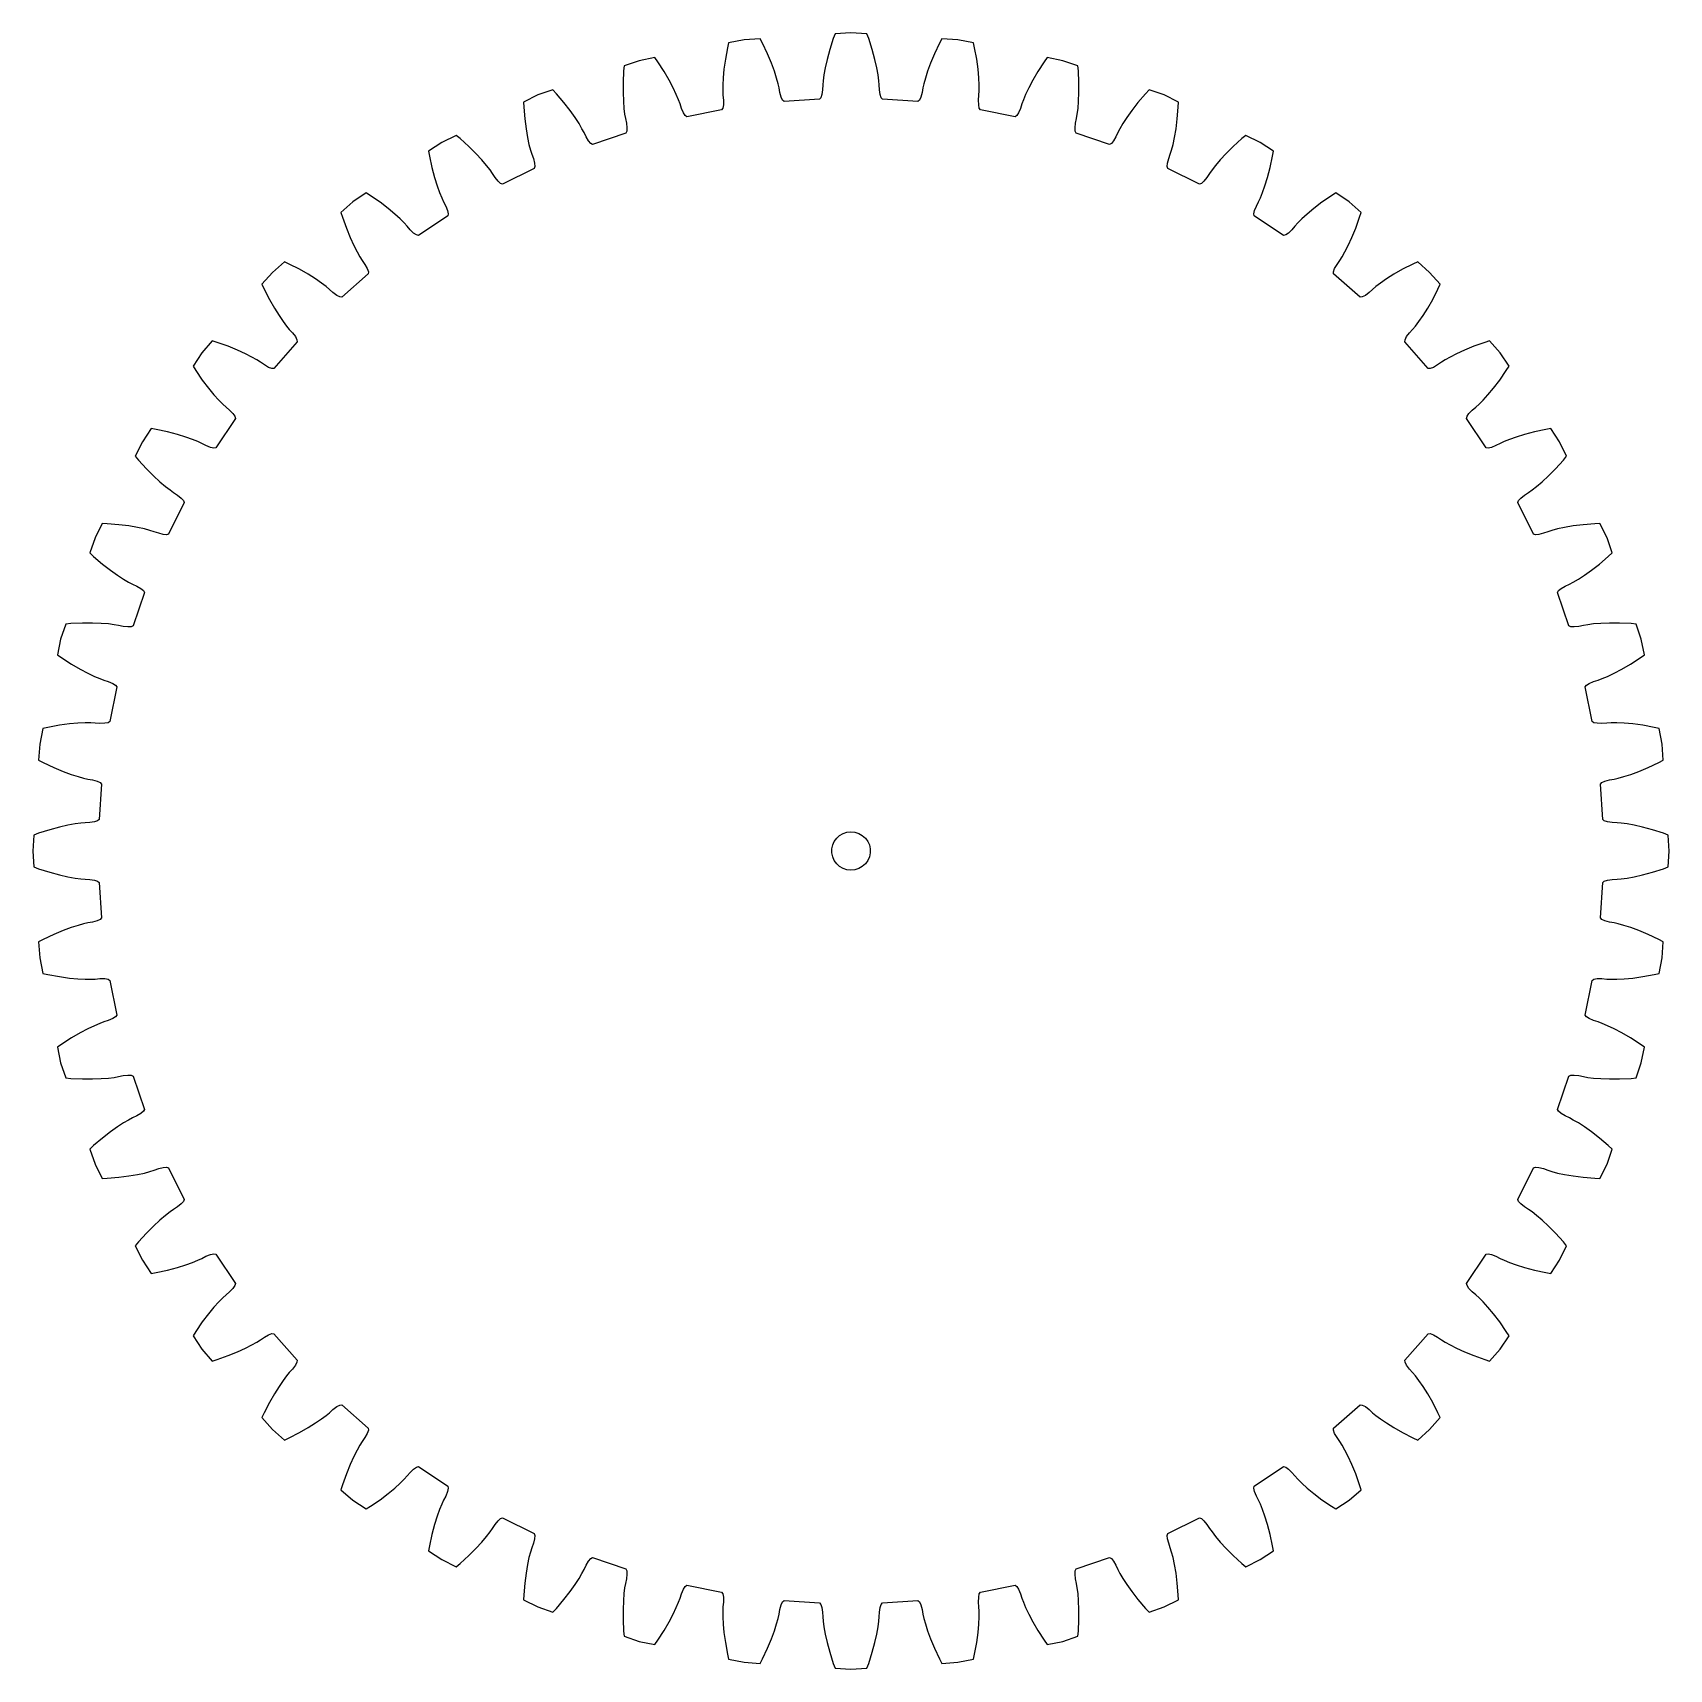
# Model space of a CAD drawing. Extents: x 0 to 127, y 0 to 127.
import ezdxf

# ---------------------------------------------------------------- set-up
doc = ezdxf.new("R2010")
doc.units = 0

msp = doc.modelspace()

# ---------------------------------------------------------------- linework, layer by layer
for p, q in [((63.66, 127.32), (62.42, 127.24)), ((64.9, 127.24), (63.66, 127.32)), ((54.05, 126.15), (53.89, 125.26)), ((54.14, 126.54), (54.05, 126.15)), ((55.35, 126.78), (54.14, 126.54)), ((56.59, 126.86), (55.35, 126.78)), ((56.78, 126.5), (56.59, 126.86)), ((57.16, 125.69), (56.78, 126.5)), ((62.28, 126.87), (62.01, 126.01)), ((62.42, 127.24), (62.28, 126.87)), ((65.04, 126.87), (64.9, 127.24)), ((65.31, 126.01), (65.04, 126.87)), ((70.55, 126.5), (70.16, 125.69)), ((70.73, 126.86), (70.55, 126.5)), ((71.97, 126.78), (70.73, 126.86)), ((73.19, 126.54), (71.97, 126.78)), ((73.28, 126.15), (73.19, 126.54)), ((73.44, 125.26), (73.28, 126.15)), ((47.19, 125.15), (46.01, 124.76)), ((48.4, 125.4), (47.19, 125.15)), ((48.63, 125.07), (48.4, 125.4)), ((49.12, 124.31), (48.63, 125.07)), ((53.89, 125.26), (53.78, 124.48)), ((57.47, 124.96), (57.16, 125.69)), ((57.7, 124.33), (57.47, 124.96)), ((61.8, 125.25), (61.65, 124.59)), ((62.01, 126.01), (61.8, 125.25)), ((65.52, 125.25), (65.31, 126.01)), ((65.67, 124.59), (65.52, 125.25)), ((69.86, 124.96), (69.62, 124.33)), ((70.16, 125.69), (69.86, 124.96)), ((73.55, 124.48), (73.44, 125.26)), ((78.69, 125.07), (78.2, 124.31)), ((78.92, 125.4), (78.69, 125.07)), ((80.14, 125.15), (78.92, 125.4)), ((81.31, 124.76), (80.14, 125.15)), ((45.97, 124.36), (45.93, 123.46)), ((46.01, 124.76), (45.97, 124.36)), ((49.52, 123.63), (49.12, 124.31)), ((49.83, 123.03), (49.52, 123.63)), ((53.72, 123.81), (53.69, 123.25)), ((53.78, 124.48), (53.72, 123.81)), ((57.87, 123.8), (57.7, 124.33)), ((57.99, 123.36), (57.87, 123.8)), ((61.49, 123.59), (61.46, 123.26)), ((61.55, 124.04), (61.49, 123.59)), ((61.65, 124.59), (61.55, 124.04)), ((65.77, 124.04), (65.67, 124.59)), ((65.83, 123.59), (65.77, 124.04)), ((65.86, 123.26), (65.83, 123.59)), ((69.45, 123.8), (69.33, 123.36)), ((69.62, 124.33), (69.45, 123.8)), ((73.61, 123.81), (73.55, 124.48)), ((73.64, 123.25), (73.61, 123.81)), ((77.8, 123.63), (77.49, 123.03)), ((78.2, 124.31), (77.8, 123.63)), ((81.35, 124.36), (81.31, 124.76)), ((81.39, 123.46), (81.35, 124.36)), ((39.3, 122.48), (38.19, 121.93)), ((40.47, 122.88), (39.3, 122.48)), ((40.75, 122.58), (40.47, 122.88)), ((41.33, 121.89), (40.75, 122.58)), ((45.93, 123.46), (45.93, 122.67)), ((45.93, 122.67), (45.95, 121.99)), ((50.07, 122.53), (49.83, 123.03)), ((50.25, 122.11), (50.07, 122.53)), ((53.69, 123.25), (53.69, 122.8)), ((53.69, 122.8), (53.7, 122.46)), ((53.7, 122.46), (53.73, 122.09)), ((58.07, 123.03), (57.99, 123.36)), ((58.13, 122.67), (58.07, 123.03)), ((58.23, 122.31), (58.13, 122.67)), ((58.34, 122.08), (58.23, 122.31)), ((61.31, 122.27), (61.21, 122.15)), ((61.39, 122.52), (61.31, 122.27)), ((61.44, 122.89), (61.39, 122.52)), ((61.46, 123.26), (61.44, 122.89)), ((65.88, 122.89), (65.86, 123.26)), ((65.93, 122.52), (65.88, 122.89)), ((66.01, 122.27), (65.93, 122.52)), ((66.12, 122.15), (66.01, 122.27)), ((69.09, 122.31), (68.98, 122.08)), ((69.19, 122.67), (69.09, 122.31)), ((69.26, 123.03), (69.19, 122.67)), ((69.33, 123.36), (69.26, 123.03)), ((73.59, 122.09), (73.62, 122.46)), ((73.62, 122.46), (73.64, 122.8)), ((73.64, 122.8), (73.64, 123.25)), ((77.25, 122.53), (77.08, 122.11)), ((77.49, 123.03), (77.25, 122.53)), ((81.37, 121.99), (81.4, 122.67)), ((81.4, 122.67), (81.39, 123.46)), ((86.58, 122.58), (85.99, 121.89)), ((86.85, 122.88), (86.58, 122.58)), ((88.02, 122.48), (86.85, 122.88)), ((89.14, 121.93), (88.02, 122.48)), ((38.19, 121.93), (38.2, 121.53)), ((38.2, 121.53), (38.28, 120.63)), ((41.81, 121.27), (41.33, 121.89)), ((42.2, 120.72), (41.81, 121.27)), ((45.95, 121.99), (46, 121.43)), ((46, 121.43), (46.05, 120.99)), ((46.05, 120.99), (46.11, 120.66)), ((50.37, 121.8), (50.25, 122.11)), ((50.48, 121.44), (50.37, 121.8)), ((50.62, 121.1), (50.48, 121.44)), ((50.76, 120.88), (50.62, 121.1)), ((53.59, 121.32), (50.9, 120.79)), ((53.68, 121.46), (53.59, 121.32)), ((53.73, 121.72), (53.68, 121.46)), ((53.73, 122.09), (53.73, 121.72)), ((58.46, 121.97), (58.34, 122.08)), ((61.21, 122.15), (58.46, 121.97)), ((68.86, 121.97), (66.12, 122.15)), ((68.98, 122.08), (68.86, 121.97)), ((73.6, 121.72), (73.59, 122.09)), ((73.64, 121.46), (73.6, 121.72)), ((73.73, 121.32), (73.64, 121.46)), ((76.43, 120.79), (73.73, 121.32)), ((76.7, 121.1), (76.56, 120.88)), ((76.84, 121.44), (76.7, 121.1)), ((76.96, 121.8), (76.84, 121.44)), ((77.08, 122.11), (76.96, 121.8)), ((81.21, 120.66), (81.27, 120.99)), ((81.27, 120.99), (81.33, 121.43)), ((81.33, 121.43), (81.37, 121.99)), ((85.51, 121.27), (85.12, 120.72)), ((85.99, 121.89), (85.51, 121.27)), ((89.05, 120.63), (89.12, 121.53)), ((89.12, 121.53), (89.14, 121.93)), ((38.28, 120.63), (38.38, 119.85)), ((38.38, 119.85), (38.49, 119.18)), ((42.51, 120.25), (42.2, 120.72)), ((42.73, 119.86), (42.51, 120.25)), ((42.89, 119.56), (42.73, 119.86)), ((46.11, 120.66), (46.19, 120.29)), ((46.19, 120.29), (46.23, 119.93)), ((46.23, 119.93), (46.22, 119.67)), ((50.9, 120.79), (50.76, 120.88)), ((76.56, 120.88), (76.43, 120.79)), ((81.09, 119.93), (81.14, 120.29)), ((81.1, 119.67), (81.09, 119.93)), ((81.14, 120.29), (81.21, 120.66)), ((84.59, 119.86), (84.43, 119.56)), ((84.82, 120.25), (84.59, 119.86)), ((85.12, 120.72), (84.82, 120.25)), ((88.84, 119.18), (88.95, 119.85)), ((88.95, 119.85), (89.05, 120.63)), ((31.83, 118.79), (30.8, 118.11)), ((32.94, 119.34), (31.83, 118.79)), ((33.25, 119.09), (32.94, 119.34)), ((33.92, 118.48), (33.25, 119.09)), ((34.48, 117.93), (33.92, 118.48)), ((38.49, 119.18), (38.61, 118.63)), ((38.61, 118.63), (38.72, 118.2)), ((43.05, 119.23), (42.89, 119.56)), ((43.24, 118.91), (43.05, 119.23)), ((43.41, 118.71), (43.24, 118.91)), ((43.55, 118.63), (43.41, 118.71)), ((46.15, 119.52), (43.55, 118.63)), ((46.22, 119.67), (46.15, 119.52)), ((81.17, 119.52), (81.1, 119.67)), ((83.78, 118.63), (81.17, 119.52)), ((83.92, 118.71), (83.78, 118.63)), ((84.09, 118.91), (83.92, 118.71)), ((84.27, 119.23), (84.09, 118.91)), ((84.43, 119.56), (84.27, 119.23)), ((88.6, 118.2), (88.72, 118.63)), ((88.72, 118.63), (88.84, 119.18)), ((93.4, 118.48), (92.84, 117.93)), ((94.07, 119.09), (93.4, 118.48)), ((94.38, 119.34), (94.07, 119.09)), ((95.49, 118.79), (94.38, 119.34)), ((96.52, 118.11), (95.49, 118.79)), ((30.8, 118.11), (30.87, 117.71)), ((30.87, 117.71), (31.06, 116.83)), ((34.94, 117.43), (34.48, 117.93)), ((35.3, 117), (34.94, 117.43)), ((38.72, 118.2), (38.82, 117.88)), ((38.82, 117.88), (38.95, 117.53)), ((38.95, 117.53), (39.04, 117.17)), ((39.04, 117.17), (39.06, 116.91)), ((88.26, 116.91), (88.28, 117.17)), ((88.28, 117.17), (88.38, 117.53)), ((88.38, 117.53), (88.5, 117.88)), ((88.5, 117.88), (88.6, 118.2)), ((92.39, 117.43), (92.02, 117)), ((92.84, 117.93), (92.39, 117.43)), ((96.27, 116.83), (96.46, 117.71)), ((96.46, 117.71), (96.52, 118.11)), ((31.06, 116.83), (31.26, 116.07)), ((31.26, 116.07), (31.46, 115.42)), ((35.58, 116.65), (35.3, 117)), ((35.77, 116.37), (35.58, 116.65)), ((35.97, 116.06), (35.77, 116.37)), ((36.2, 115.77), (35.97, 116.06)), ((39.01, 116.75), (36.55, 115.54)), ((39.06, 116.91), (39.01, 116.75)), ((88.31, 116.75), (88.26, 116.91)), ((90.78, 115.54), (88.31, 116.75)), ((91.35, 116.06), (91.12, 115.77)), ((91.55, 116.37), (91.35, 116.06)), ((91.75, 116.65), (91.55, 116.37)), ((92.02, 117), (91.75, 116.65)), ((95.87, 115.42), (96.07, 116.07)), ((96.07, 116.07), (96.27, 116.83)), ((25.94, 114.86), (24.91, 114.17)), ((26.28, 114.64), (25.94, 114.86)), ((27.02, 114.13), (26.28, 114.64)), ((31.46, 115.42), (31.65, 114.89)), ((31.65, 114.89), (31.82, 114.48)), ((36.39, 115.6), (36.2, 115.77)), ((36.55, 115.54), (36.39, 115.6)), ((90.93, 115.6), (90.78, 115.54)), ((91.12, 115.77), (90.93, 115.6)), ((95.51, 114.48), (95.68, 114.89)), ((95.68, 114.89), (95.87, 115.42)), ((101.05, 114.64), (100.3, 114.13)), ((101.39, 114.86), (101.05, 114.64)), ((102.42, 114.17), (101.39, 114.86)), ((24.91, 114.17), (23.97, 113.35)), ((23.97, 113.35), (24.09, 112.97)), ((27.65, 113.65), (27.02, 114.13)), ((28.17, 113.22), (27.65, 113.65)), ((31.82, 114.48), (31.96, 114.17)), ((31.96, 114.17), (32.13, 113.84)), ((32.13, 113.84), (32.27, 113.5)), ((32.27, 113.5), (32.32, 113.24)), ((95, 113.24), (95.06, 113.5)), ((95.06, 113.5), (95.2, 113.84)), ((95.2, 113.84), (95.37, 114.17)), ((95.37, 114.17), (95.51, 114.48)), ((99.68, 113.65), (99.16, 113.22)), ((100.3, 114.13), (99.68, 113.65)), ((103.35, 113.35), (102.42, 114.17)), ((103.23, 112.97), (103.35, 113.35)), ((24.09, 112.97), (24.4, 112.12)), ((24.4, 112.12), (24.69, 111.39)), ((28.58, 112.85), (28.17, 113.22)), ((28.9, 112.53), (28.58, 112.85)), ((29.13, 112.28), (28.9, 112.53)), ((29.37, 112), (29.13, 112.28)), ((32.29, 113.08), (30.01, 111.55)), ((32.32, 113.24), (32.29, 113.08)), ((95.03, 113.08), (95, 113.24)), ((97.32, 111.55), (95.03, 113.08)), ((98.19, 112.28), (97.95, 112)), ((98.42, 112.53), (98.19, 112.28)), ((98.74, 112.85), (98.42, 112.53)), ((99.16, 113.22), (98.74, 112.85)), ((102.63, 111.39), (102.93, 112.12)), ((102.93, 112.12), (103.23, 112.97)), ((24.69, 111.39), (24.98, 110.78)), ((24.98, 110.78), (25.23, 110.28)), ((29.63, 111.74), (29.37, 112)), ((29.85, 111.59), (29.63, 111.74)), ((30.01, 111.55), (29.85, 111.59)), ((97.48, 111.59), (97.32, 111.55)), ((97.69, 111.74), (97.48, 111.59)), ((97.95, 112), (97.69, 111.74)), ((102.09, 110.28), (102.35, 110.78)), ((102.35, 110.78), (102.63, 111.39)), ((25.23, 110.28), (25.46, 109.89)), ((25.46, 109.89), (25.64, 109.6)), ((25.64, 109.6), (25.85, 109.3)), ((101.48, 109.3), (101.69, 109.6)), ((101.69, 109.6), (101.87, 109.89)), ((101.87, 109.89), (102.09, 110.28)), ((18.65, 108.68), (17.83, 107.75)), ((19.58, 109.5), (18.65, 108.68)), ((19.94, 109.33), (19.58, 109.5)), ((20.75, 108.92), (19.94, 109.33)), ((21.43, 108.53), (20.75, 108.92)), ((22, 108.17), (21.43, 108.53)), ((26.11, 108.57), (24.04, 106.75)), ((25.85, 109.3), (26.03, 108.98)), ((26.03, 108.98), (26.12, 108.73)), ((26.12, 108.73), (26.11, 108.57)), ((101.21, 108.73), (101.29, 108.98)), ((101.21, 108.57), (101.21, 108.73)), ((103.28, 106.75), (101.21, 108.57)), ((101.29, 108.98), (101.48, 109.3)), ((105.89, 108.53), (105.32, 108.17)), ((106.58, 108.92), (105.89, 108.53)), ((107.38, 109.33), (106.58, 108.92)), ((107.75, 109.5), (107.38, 109.33)), ((108.68, 108.68), (107.75, 109.5)), ((109.5, 107.75), (108.68, 108.68)), ((17.83, 107.75), (18, 107.38)), ((18, 107.38), (18.41, 106.58)), ((22.46, 107.85), (22, 108.17)), ((22.82, 107.57), (22.46, 107.85)), ((23.08, 107.36), (22.82, 107.57)), ((23.35, 107.11), (23.08, 107.36)), ((23.65, 106.89), (23.35, 107.11)), ((103.97, 107.11), (103.68, 106.89)), ((104.24, 107.36), (103.97, 107.11)), ((104.5, 107.57), (104.24, 107.36)), ((104.86, 107.85), (104.5, 107.57)), ((105.32, 108.17), (104.86, 107.85)), ((108.92, 106.58), (109.33, 107.38)), ((109.33, 107.38), (109.5, 107.75)), ((18.41, 106.58), (18.8, 105.89)), ((18.8, 105.89), (19.16, 105.32)), ((23.88, 106.77), (23.65, 106.89)), ((24.04, 106.75), (23.88, 106.77)), ((103.44, 106.77), (103.28, 106.75)), ((103.68, 106.89), (103.44, 106.77)), ((108.17, 105.32), (108.53, 105.89)), ((108.53, 105.89), (108.92, 106.58)), ((19.16, 105.32), (19.48, 104.86)), ((19.48, 104.86), (19.75, 104.5)), ((19.75, 104.5), (19.96, 104.24)), ((107.36, 104.24), (107.57, 104.5)), ((107.57, 104.5), (107.85, 104.86)), ((107.85, 104.86), (108.17, 105.32)), ((13.97, 103.35), (13.16, 102.42)), ((14.36, 103.23), (13.97, 103.35)), ((15.21, 102.93), (14.36, 103.23)), ((20.57, 103.28), (18.76, 101.21)), ((19.96, 104.24), (20.21, 103.97)), ((20.21, 103.97), (20.44, 103.68)), ((20.44, 103.68), (20.55, 103.44)), ((20.55, 103.44), (20.57, 103.28)), ((106.75, 103.28), (106.77, 103.44)), ((108.57, 101.21), (106.75, 103.28)), ((106.77, 103.44), (106.89, 103.68)), ((106.89, 103.68), (107.11, 103.97)), ((107.11, 103.97), (107.36, 104.24)), ((112.97, 103.23), (112.12, 102.93)), ((113.35, 103.35), (112.97, 103.23)), ((114.17, 102.42), (113.35, 103.35)), ((13.16, 102.42), (12.47, 101.39)), ((15.93, 102.63), (15.21, 102.93)), ((16.55, 102.35), (15.93, 102.63)), ((17.05, 102.09), (16.55, 102.35)), ((17.44, 101.87), (17.05, 102.09)), ((17.72, 101.69), (17.44, 101.87)), ((109.89, 101.87), (109.6, 101.69)), ((110.28, 102.09), (109.89, 101.87)), ((110.78, 102.35), (110.28, 102.09)), ((111.39, 102.63), (110.78, 102.35)), ((112.12, 102.93), (111.39, 102.63)), ((114.86, 101.39), (114.17, 102.42)), ((12.47, 101.39), (12.68, 101.05)), ((12.68, 101.05), (13.19, 100.3)), ((18.03, 101.48), (17.72, 101.69)), ((18.35, 101.29), (18.03, 101.48)), ((18.59, 101.21), (18.35, 101.29)), ((18.76, 101.21), (18.59, 101.21)), ((108.73, 101.21), (108.57, 101.21)), ((108.98, 101.29), (108.73, 101.21)), ((109.3, 101.48), (108.98, 101.29)), ((109.6, 101.69), (109.3, 101.48)), ((114.13, 100.3), (114.64, 101.05)), ((114.64, 101.05), (114.86, 101.39)), ((13.19, 100.3), (13.67, 99.68)), ((13.67, 99.68), (14.1, 99.16)), ((113.22, 99.16), (113.65, 99.68)), ((113.65, 99.68), (114.13, 100.3)), ((14.1, 99.16), (14.48, 98.74)), ((14.48, 98.74), (14.79, 98.42)), ((14.79, 98.42), (15.04, 98.19)), ((15.04, 98.19), (15.32, 97.95)), ((112, 97.95), (112.28, 98.19)), ((112.28, 98.19), (112.53, 98.42)), ((112.53, 98.42), (112.85, 98.74)), ((112.85, 98.74), (113.22, 99.16)), ((15.77, 97.32), (14.24, 95.03)), ((15.32, 97.95), (15.58, 97.69)), ((15.58, 97.69), (15.73, 97.48)), ((15.73, 97.48), (15.77, 97.32)), ((111.55, 97.32), (111.59, 97.48)), ((113.08, 95.03), (111.55, 97.32)), ((111.59, 97.48), (111.74, 97.69)), ((111.74, 97.69), (112, 97.95)), ((9.22, 96.52), (8.53, 95.49)), ((9.61, 96.46), (9.22, 96.52)), ((10.49, 96.27), (9.61, 96.46)), ((11.26, 96.07), (10.49, 96.27)), ((11.9, 95.87), (11.26, 96.07)), ((12.43, 95.68), (11.9, 95.87)), ((12.85, 95.51), (12.43, 95.68)), ((13.15, 95.37), (12.85, 95.51)), ((114.48, 95.51), (114.17, 95.37)), ((114.89, 95.68), (114.48, 95.51)), ((115.42, 95.87), (114.89, 95.68)), ((116.07, 96.07), (115.42, 95.87)), ((116.83, 96.27), (116.07, 96.07)), ((117.71, 96.46), (116.83, 96.27)), ((118.11, 96.52), (117.71, 96.46)), ((118.79, 95.49), (118.11, 96.52)), ((8.53, 95.49), (7.98, 94.38)), ((7.98, 94.38), (8.24, 94.07)), ((13.48, 95.2), (13.15, 95.37)), ((13.82, 95.06), (13.48, 95.2)), ((14.08, 95), (13.82, 95.06)), ((14.24, 95.03), (14.08, 95)), ((113.24, 95), (113.08, 95.03)), ((113.5, 95.06), (113.24, 95)), ((113.84, 95.2), (113.5, 95.06)), ((114.17, 95.37), (113.84, 95.2)), ((119.34, 94.38), (118.79, 95.49)), ((119.09, 94.07), (119.34, 94.38)), ((8.24, 94.07), (8.84, 93.4)), ((8.84, 93.4), (9.4, 92.84)), ((117.93, 92.84), (118.48, 93.4)), ((118.48, 93.4), (119.09, 94.07)), ((9.4, 92.84), (9.89, 92.39)), ((9.89, 92.39), (10.32, 92.02)), ((10.32, 92.02), (10.68, 91.75)), ((10.68, 91.75), (10.95, 91.55)), ((116.37, 91.55), (116.65, 91.75)), ((116.65, 91.75), (117, 92.02)), ((117, 92.02), (117.43, 92.39)), ((117.43, 92.39), (117.93, 92.84)), ((11.79, 90.78), (10.57, 88.31)), ((10.95, 91.55), (11.26, 91.35)), ((11.26, 91.35), (11.55, 91.12)), ((11.55, 91.12), (11.73, 90.93)), ((11.73, 90.93), (11.79, 90.78)), ((115.54, 90.78), (115.6, 90.93)), ((116.75, 88.31), (115.54, 90.78)), ((115.6, 90.93), (115.77, 91.12)), ((115.77, 91.12), (116.06, 91.35)), ((116.06, 91.35), (116.37, 91.55)), ((5.39, 89.14), (4.85, 88.02)), ((5.8, 89.12), (5.39, 89.14)), ((121.93, 89.14), (121.53, 89.12)), ((122.48, 88.02), (121.93, 89.14)), ((4.85, 88.02), (4.45, 86.85)), ((6.69, 89.05), (5.8, 89.12)), ((7.48, 88.95), (6.69, 89.05)), ((8.14, 88.84), (7.48, 88.95)), ((8.69, 88.72), (8.14, 88.84)), ((9.12, 88.6), (8.69, 88.72)), ((9.45, 88.5), (9.12, 88.6)), ((9.8, 88.38), (9.45, 88.5)), ((10.15, 88.28), (9.8, 88.38)), ((10.41, 88.26), (10.15, 88.28)), ((10.57, 88.31), (10.41, 88.26)), ((116.91, 88.26), (116.75, 88.31)), ((117.17, 88.28), (116.91, 88.26)), ((117.53, 88.38), (117.17, 88.28)), ((117.88, 88.5), (117.53, 88.38)), ((118.2, 88.6), (117.88, 88.5)), ((118.63, 88.72), (118.2, 88.6)), ((119.18, 88.84), (118.63, 88.72)), ((119.85, 88.95), (119.18, 88.84)), ((120.63, 89.05), (119.85, 88.95)), ((121.53, 89.12), (120.63, 89.05)), ((122.88, 86.85), (122.48, 88.02)), ((4.45, 86.85), (4.74, 86.58)), ((122.58, 86.58), (122.88, 86.85)), ((4.74, 86.58), (5.43, 85.99)), ((5.43, 85.99), (6.05, 85.51)), ((6.05, 85.51), (6.6, 85.12)), ((120.72, 85.12), (121.27, 85.51)), ((121.27, 85.51), (121.89, 85.99)), ((121.89, 85.99), (122.58, 86.58)), ((6.6, 85.12), (7.07, 84.82)), ((7.07, 84.82), (7.46, 84.59)), ((7.46, 84.59), (7.76, 84.43)), ((7.76, 84.43), (8.1, 84.27)), ((8.1, 84.27), (8.41, 84.09)), ((8.41, 84.09), (8.61, 83.92)), ((118.71, 83.92), (118.91, 84.09)), ((118.91, 84.09), (119.23, 84.27)), ((119.23, 84.27), (119.56, 84.43)), ((119.56, 84.43), (119.86, 84.59)), ((119.86, 84.59), (120.25, 84.82)), ((120.25, 84.82), (120.72, 85.12)), ((8.69, 83.78), (7.81, 81.17)), ((8.61, 83.92), (8.69, 83.78)), ((118.63, 83.78), (118.71, 83.92)), ((119.52, 81.17), (118.63, 83.78)), ((2.57, 81.31), (2.17, 80.14)), ((2.97, 81.35), (2.57, 81.31)), ((3.87, 81.39), (2.97, 81.35)), ((4.66, 81.4), (3.87, 81.39)), ((5.33, 81.37), (4.66, 81.4)), ((5.89, 81.33), (5.33, 81.37)), ((6.34, 81.27), (5.89, 81.33)), ((6.67, 81.21), (6.34, 81.27)), ((7.03, 81.14), (6.67, 81.21)), ((7.4, 81.09), (7.03, 81.14)), ((7.66, 81.1), (7.4, 81.09)), ((7.81, 81.17), (7.66, 81.1)), ((119.67, 81.1), (119.52, 81.17)), ((119.93, 81.09), (119.67, 81.1)), ((120.29, 81.14), (119.93, 81.09)), ((120.66, 81.21), (120.29, 81.14)), ((120.99, 81.27), (120.66, 81.21)), ((121.43, 81.33), (120.99, 81.27)), ((121.99, 81.37), (121.43, 81.33)), ((122.67, 81.4), (121.99, 81.37)), ((123.46, 81.39), (122.67, 81.4)), ((124.36, 81.35), (123.46, 81.39)), ((124.76, 81.31), (124.36, 81.35)), ((125.15, 80.14), (124.76, 81.31)), ((2.17, 80.14), (1.93, 78.92)), ((125.4, 78.92), (125.15, 80.14)), ((1.93, 78.92), (2.26, 78.69)), ((2.26, 78.69), (3.01, 78.2)), ((3.01, 78.2), (3.69, 77.8)), ((3.69, 77.8), (4.29, 77.49)), ((123.03, 77.49), (123.63, 77.8)), ((123.63, 77.8), (124.31, 78.2)), ((124.31, 78.2), (125.07, 78.69)), ((125.07, 78.69), (125.4, 78.92)), ((4.29, 77.49), (4.8, 77.25)), ((4.8, 77.25), (5.21, 77.08)), ((5.21, 77.08), (5.53, 76.96)), ((5.53, 76.96), (5.88, 76.84)), ((5.88, 76.84), (6.22, 76.7)), ((6.54, 76.43), (6, 73.73)), ((6.22, 76.7), (6.44, 76.56)), ((6.44, 76.56), (6.54, 76.43)), ((120.79, 76.43), (120.88, 76.56)), ((121.32, 73.73), (120.79, 76.43)), ((120.88, 76.56), (121.1, 76.7)), ((121.1, 76.7), (121.44, 76.84)), ((121.44, 76.84), (121.8, 76.96)), ((121.8, 76.96), (122.11, 77.08)), ((122.11, 77.08), (122.53, 77.25)), ((122.53, 77.25), (123.03, 77.49)), ((0.79, 73.19), (0.54, 71.97)), ((1.18, 73.28), (0.79, 73.19)), ((2.07, 73.44), (1.18, 73.28)), ((2.85, 73.55), (2.07, 73.44)), ((3.52, 73.61), (2.85, 73.55)), ((4.08, 73.64), (3.52, 73.61)), ((4.53, 73.64), (4.08, 73.64)), ((4.86, 73.62), (4.53, 73.64)), ((5.23, 73.59), (4.86, 73.62)), ((5.6, 73.6), (5.23, 73.59)), ((5.86, 73.64), (5.6, 73.6)), ((6, 73.73), (5.86, 73.64)), ((121.46, 73.64), (121.32, 73.73)), ((121.72, 73.6), (121.46, 73.64)), ((122.09, 73.59), (121.72, 73.6)), ((122.46, 73.62), (122.09, 73.59)), ((122.8, 73.64), (122.46, 73.62)), ((123.25, 73.64), (122.8, 73.64)), ((123.81, 73.61), (123.25, 73.64)), ((124.48, 73.55), (123.81, 73.61)), ((125.26, 73.44), (124.48, 73.55)), ((126.15, 73.28), (125.26, 73.44)), ((126.54, 73.19), (126.15, 73.28)), ((126.78, 71.97), (126.54, 73.19)), ((0.54, 71.97), (0.46, 70.73)), ((126.86, 70.73), (126.78, 71.97)), ((0.46, 70.73), (0.82, 70.55)), ((0.82, 70.55), (1.63, 70.16)), ((1.63, 70.16), (2.36, 69.86)), ((124.96, 69.86), (125.69, 70.16)), ((125.69, 70.16), (126.5, 70.55)), ((126.5, 70.55), (126.86, 70.73)), ((2.36, 69.86), (2.99, 69.62)), ((2.99, 69.62), (3.53, 69.45)), ((3.53, 69.45), (3.96, 69.33)), ((3.96, 69.33), (4.29, 69.26)), ((4.29, 69.26), (4.66, 69.19)), ((4.66, 69.19), (5.01, 69.09)), ((5.01, 69.09), (5.25, 68.98)), ((5.36, 68.86), (5.18, 66.12)), ((5.25, 68.98), (5.36, 68.86)), ((121.97, 68.86), (122.08, 68.98)), ((122.15, 66.12), (121.97, 68.86)), ((122.08, 68.98), (122.31, 69.09)), ((122.31, 69.09), (122.67, 69.19)), ((122.67, 69.19), (123.03, 69.26)), ((123.03, 69.26), (123.36, 69.33)), ((123.36, 69.33), (123.8, 69.45)), ((123.8, 69.45), (124.33, 69.62)), ((124.33, 69.62), (124.96, 69.86)), ((0.46, 65.04), (0.08, 64.9)), ((1.32, 65.31), (0.46, 65.04)), ((2.08, 65.52), (1.32, 65.31)), ((2.73, 65.67), (2.08, 65.52)), ((3.29, 65.77), (2.73, 65.67)), ((3.73, 65.83), (3.29, 65.77)), ((4.07, 65.86), (3.73, 65.83)), ((4.44, 65.88), (4.07, 65.86)), ((4.8, 65.93), (4.44, 65.88)), ((5.05, 66.01), (4.8, 65.93)), ((5.18, 66.12), (5.05, 66.01)), ((62.78, 64.88), (63.05, 65.03)), ((63.05, 65.03), (63.35, 65.13)), ((63.35, 65.13), (63.66, 65.16)), ((63.66, 65.16), (63.97, 65.13)), ((63.97, 65.13), (64.27, 65.03)), ((64.27, 65.03), (64.54, 64.88)), ((122.27, 66.01), (122.15, 66.12)), ((122.52, 65.93), (122.27, 66.01)), ((122.89, 65.88), (122.52, 65.93)), ((123.26, 65.86), (122.89, 65.88)), ((123.59, 65.83), (123.26, 65.86)), ((124.04, 65.77), (123.59, 65.83)), ((124.59, 65.67), (124.04, 65.77)), ((125.25, 65.52), (124.59, 65.67)), ((126.01, 65.31), (125.25, 65.52)), ((126.87, 65.04), (126.01, 65.31)), ((127.24, 64.9), (126.87, 65.04)), ((0.08, 64.9), (0, 63.66)), ((62.17, 63.82), (62.24, 64.13)), ((62.17, 63.51), (62.17, 63.82)), ((62.24, 64.13), (62.36, 64.41)), ((62.36, 64.41), (62.55, 64.67)), ((62.55, 64.67), (62.78, 64.88)), ((64.54, 64.88), (64.78, 64.67)), ((64.78, 64.67), (64.96, 64.41)), ((64.96, 64.41), (65.09, 64.13)), ((65.09, 64.13), (65.15, 63.82)), ((65.15, 63.82), (65.15, 63.51)), ((127.32, 63.66), (127.24, 64.9)), ((0, 63.66), (0.08, 62.42)), ((0.08, 62.42), (0.46, 62.28)), ((62.24, 63.2), (62.17, 63.51)), ((62.36, 62.91), (62.24, 63.2)), ((62.55, 62.66), (62.36, 62.91)), ((62.78, 62.45), (62.55, 62.66)), ((63.05, 62.29), (62.78, 62.45)), ((64.54, 62.45), (64.27, 62.29)), ((64.78, 62.66), (64.54, 62.45)), ((64.96, 62.91), (64.78, 62.66)), ((65.09, 63.2), (64.96, 62.91)), ((65.15, 63.51), (65.09, 63.2)), ((126.87, 62.28), (127.24, 62.42)), ((127.24, 62.42), (127.32, 63.66)), ((0.46, 62.28), (1.32, 62.01)), ((1.32, 62.01), (2.08, 61.8)), ((2.08, 61.8), (2.73, 61.65)), ((2.73, 61.65), (3.29, 61.55)), ((3.29, 61.55), (3.73, 61.49)), ((3.73, 61.49), (4.07, 61.46)), ((4.07, 61.46), (4.44, 61.44)), ((4.44, 61.44), (4.8, 61.39)), ((4.8, 61.39), (5.05, 61.31)), ((5.05, 61.31), (5.18, 61.21)), ((5.18, 61.21), (5.36, 58.46)), ((63.35, 62.19), (63.05, 62.29)), ((63.66, 62.16), (63.35, 62.19)), ((63.97, 62.19), (63.66, 62.16)), ((64.27, 62.29), (63.97, 62.19)), ((121.97, 58.46), (122.15, 61.21)), ((122.15, 61.21), (122.27, 61.31)), ((122.27, 61.31), (122.52, 61.39)), ((122.52, 61.39), (122.89, 61.44)), ((122.89, 61.44), (123.26, 61.46)), ((123.26, 61.46), (123.59, 61.49)), ((123.59, 61.49), (124.04, 61.55)), ((124.04, 61.55), (124.59, 61.65)), ((124.59, 61.65), (125.25, 61.8)), ((125.25, 61.8), (126.01, 62.01)), ((126.01, 62.01), (126.87, 62.28)), ((2.36, 57.47), (1.63, 57.16)), ((2.99, 57.7), (2.36, 57.47)), ((3.53, 57.87), (2.99, 57.7)), ((3.96, 57.99), (3.53, 57.87)), ((4.29, 58.07), (3.96, 57.99)), ((4.66, 58.13), (4.29, 58.07)), ((5.01, 58.23), (4.66, 58.13)), ((5.25, 58.34), (5.01, 58.23)), ((5.36, 58.46), (5.25, 58.34)), ((122.08, 58.34), (121.97, 58.46)), ((122.31, 58.23), (122.08, 58.34)), ((122.67, 58.13), (122.31, 58.23)), ((123.03, 58.07), (122.67, 58.13)), ((123.36, 57.99), (123.03, 58.07)), ((123.8, 57.87), (123.36, 57.99)), ((124.33, 57.7), (123.8, 57.87)), ((124.96, 57.47), (124.33, 57.7)), ((125.69, 57.16), (124.96, 57.47)), ((0.82, 56.78), (0.46, 56.59)), ((0.46, 56.59), (0.54, 55.35)), ((1.63, 57.16), (0.82, 56.78)), ((126.5, 56.78), (125.69, 57.16)), ((126.86, 56.59), (126.5, 56.78)), ((126.78, 55.35), (126.86, 56.59)), ((0.54, 55.35), (0.79, 54.14)), ((126.54, 54.14), (126.78, 55.35)), ((0.79, 54.14), (1.18, 54.05)), ((1.18, 54.05), (2.07, 53.89)), ((2.07, 53.89), (2.85, 53.78)), ((2.85, 53.78), (3.52, 53.72)), ((3.52, 53.72), (4.08, 53.69)), ((4.08, 53.69), (4.53, 53.69)), ((4.53, 53.69), (4.86, 53.7)), ((4.86, 53.7), (5.23, 53.73)), ((5.23, 53.73), (5.6, 53.73)), ((5.6, 53.73), (5.86, 53.68)), ((5.86, 53.68), (6, 53.59)), ((6, 53.59), (6.54, 50.9)), ((120.79, 50.9), (121.32, 53.59)), ((121.32, 53.59), (121.46, 53.68)), ((121.46, 53.68), (121.72, 53.73)), ((121.72, 53.73), (122.09, 53.73)), ((122.09, 53.73), (122.46, 53.7)), ((122.46, 53.7), (122.8, 53.69)), ((122.8, 53.69), (123.25, 53.69)), ((123.25, 53.69), (123.81, 53.72)), ((123.81, 53.72), (124.48, 53.78)), ((124.48, 53.78), (125.26, 53.89)), ((125.26, 53.89), (126.15, 54.05)), ((126.15, 54.05), (126.54, 54.14)), ((4.29, 49.83), (3.69, 49.52)), ((4.8, 50.07), (4.29, 49.83)), ((5.21, 50.25), (4.8, 50.07)), ((5.53, 50.37), (5.21, 50.25)), ((5.88, 50.48), (5.53, 50.37)), ((6.22, 50.62), (5.88, 50.48)), ((6.44, 50.76), (6.22, 50.62)), ((6.54, 50.9), (6.44, 50.76)), ((120.88, 50.76), (120.79, 50.9)), ((121.1, 50.62), (120.88, 50.76)), ((121.44, 50.48), (121.1, 50.62)), ((121.8, 50.37), (121.44, 50.48)), ((122.11, 50.25), (121.8, 50.37)), ((122.53, 50.07), (122.11, 50.25)), ((123.03, 49.83), (122.53, 50.07)), ((123.63, 49.52), (123.03, 49.83)), ((2.26, 48.63), (1.93, 48.4)), ((1.93, 48.4), (2.17, 47.19)), ((3.01, 49.12), (2.26, 48.63)), ((3.69, 49.52), (3.01, 49.12)), ((124.31, 49.12), (123.63, 49.52)), ((125.07, 48.63), (124.31, 49.12)), ((125.4, 48.4), (125.07, 48.63)), ((125.15, 47.19), (125.4, 48.4)), ((2.17, 47.19), (2.57, 46.01)), ((124.76, 46.01), (125.15, 47.19)), ((2.57, 46.01), (2.97, 45.97)), ((2.97, 45.97), (3.87, 45.93)), ((3.87, 45.93), (4.66, 45.93)), ((4.66, 45.93), (5.33, 45.95)), ((5.33, 45.95), (5.89, 46)), ((5.89, 46), (6.34, 46.05)), ((6.34, 46.05), (6.67, 46.11)), ((6.67, 46.11), (7.03, 46.19)), ((7.03, 46.19), (7.4, 46.23)), ((7.4, 46.23), (7.66, 46.22)), ((7.66, 46.22), (7.81, 46.15)), ((7.81, 46.15), (8.69, 43.55)), ((118.63, 43.55), (119.52, 46.15)), ((119.52, 46.15), (119.67, 46.22)), ((119.67, 46.22), (119.93, 46.23)), ((119.93, 46.23), (120.29, 46.19)), ((120.29, 46.19), (120.66, 46.11)), ((120.66, 46.11), (120.99, 46.05)), ((120.99, 46.05), (121.43, 46)), ((121.43, 46), (121.99, 45.95)), ((121.99, 45.95), (122.67, 45.93)), ((122.67, 45.93), (123.46, 45.93)), ((123.46, 45.93), (124.36, 45.97)), ((124.36, 45.97), (124.76, 46.01)), ((8.61, 43.41), (8.41, 43.24)), ((8.69, 43.55), (8.61, 43.41)), ((118.71, 43.41), (118.63, 43.55)), ((118.91, 43.24), (118.71, 43.41)), ((6.6, 42.2), (6.05, 41.81)), ((7.07, 42.51), (6.6, 42.2)), ((7.46, 42.73), (7.07, 42.51)), ((7.76, 42.89), (7.46, 42.73)), ((8.1, 43.05), (7.76, 42.89)), ((8.41, 43.24), (8.1, 43.05)), ((119.23, 43.05), (118.91, 43.24)), ((119.56, 42.89), (119.23, 43.05)), ((119.86, 42.73), (119.56, 42.89)), ((120.25, 42.51), (119.86, 42.73)), ((120.72, 42.2), (120.25, 42.51)), ((121.27, 41.81), (120.72, 42.2)), ((4.74, 40.75), (4.45, 40.47)), ((5.43, 41.33), (4.74, 40.75)), ((6.05, 41.81), (5.43, 41.33)), ((121.89, 41.33), (121.27, 41.81)), ((122.58, 40.75), (121.89, 41.33)), ((122.88, 40.47), (122.58, 40.75)), ((4.45, 40.47), (4.85, 39.3)), ((122.48, 39.3), (122.88, 40.47)), ((4.85, 39.3), (5.39, 38.19)), ((5.39, 38.19), (5.8, 38.2)), ((5.8, 38.2), (6.69, 38.28)), ((6.69, 38.28), (7.48, 38.38)), ((7.48, 38.38), (8.14, 38.49)), ((8.14, 38.49), (8.69, 38.61)), ((8.69, 38.61), (9.12, 38.72)), ((9.12, 38.72), (9.45, 38.82)), ((9.45, 38.82), (9.8, 38.95)), ((9.8, 38.95), (10.15, 39.04)), ((10.15, 39.04), (10.41, 39.06)), ((10.41, 39.06), (10.57, 39.01)), ((10.57, 39.01), (11.79, 36.55)), ((115.54, 36.55), (116.75, 39.01)), ((116.75, 39.01), (116.91, 39.06)), ((116.91, 39.06), (117.17, 39.04)), ((117.17, 39.04), (117.53, 38.95)), ((117.53, 38.95), (117.88, 38.82)), ((117.88, 38.82), (118.2, 38.72)), ((118.2, 38.72), (118.63, 38.61)), ((118.63, 38.61), (119.18, 38.49)), ((119.18, 38.49), (119.85, 38.38)), ((119.85, 38.38), (120.63, 38.28)), ((120.63, 38.28), (121.53, 38.2)), ((121.53, 38.2), (121.93, 38.19)), ((121.93, 38.19), (122.48, 39.3)), ((10.95, 35.77), (10.68, 35.58)), ((11.26, 35.97), (10.95, 35.77)), ((11.55, 36.2), (11.26, 35.97)), ((11.73, 36.39), (11.55, 36.2)), ((11.79, 36.55), (11.73, 36.39)), ((115.6, 36.39), (115.54, 36.55)), ((115.77, 36.2), (115.6, 36.39)), ((116.06, 35.97), (115.77, 36.2)), ((116.37, 35.77), (116.06, 35.97)), ((116.65, 35.58), (116.37, 35.77)), ((9.4, 34.48), (8.84, 33.92)), ((9.89, 34.94), (9.4, 34.48)), ((10.32, 35.3), (9.89, 34.94)), ((10.68, 35.58), (10.32, 35.3)), ((117, 35.3), (116.65, 35.58)), ((117.43, 34.94), (117, 35.3)), ((117.93, 34.48), (117.43, 34.94)), ((118.48, 33.92), (117.93, 34.48)), ((8.24, 33.25), (7.98, 32.94)), ((8.84, 33.92), (8.24, 33.25)), ((119.09, 33.25), (118.48, 33.92)), ((119.34, 32.94), (119.09, 33.25)), ((7.98, 32.94), (8.53, 31.83)), ((12.85, 31.82), (13.15, 31.96)), ((13.15, 31.96), (13.48, 32.13)), ((13.48, 32.13), (13.82, 32.27)), ((13.82, 32.27), (14.08, 32.32)), ((14.08, 32.32), (14.24, 32.29)), ((14.24, 32.29), (15.77, 30.01)), ((111.55, 30.01), (113.08, 32.29)), ((113.08, 32.29), (113.24, 32.32)), ((113.24, 32.32), (113.5, 32.27)), ((113.5, 32.27), (113.84, 32.13)), ((113.84, 32.13), (114.17, 31.96)), ((114.17, 31.96), (114.48, 31.82)), ((118.79, 31.83), (119.34, 32.94)), ((8.53, 31.83), (9.22, 30.8)), ((9.22, 30.8), (9.61, 30.87)), ((9.61, 30.87), (10.49, 31.06)), ((10.49, 31.06), (11.26, 31.26)), ((11.26, 31.26), (11.9, 31.46)), ((11.9, 31.46), (12.43, 31.65)), ((12.43, 31.65), (12.85, 31.82)), ((114.48, 31.82), (114.89, 31.65)), ((114.89, 31.65), (115.42, 31.46)), ((115.42, 31.46), (116.07, 31.26)), ((116.07, 31.26), (116.83, 31.06)), ((116.83, 31.06), (117.71, 30.87)), ((117.71, 30.87), (118.11, 30.8)), ((118.11, 30.8), (118.79, 31.83)), ((15.32, 29.37), (15.04, 29.13)), ((15.58, 29.63), (15.32, 29.37)), ((15.73, 29.85), (15.58, 29.63)), ((15.77, 30.01), (15.73, 29.85)), ((111.59, 29.85), (111.55, 30.01)), ((111.74, 29.63), (111.59, 29.85)), ((112, 29.37), (111.74, 29.63)), ((112.28, 29.13), (112, 29.37)), ((14.1, 28.17), (13.67, 27.65)), ((14.48, 28.58), (14.1, 28.17)), ((14.79, 28.9), (14.48, 28.58)), ((15.04, 29.13), (14.79, 28.9)), ((112.53, 28.9), (112.28, 29.13)), ((112.85, 28.58), (112.53, 28.9)), ((113.22, 28.17), (112.85, 28.58)), ((113.65, 27.65), (113.22, 28.17)), ((13.19, 27.02), (12.68, 26.28)), ((13.67, 27.65), (13.19, 27.02)), ((114.13, 27.02), (113.65, 27.65)), ((114.64, 26.28), (114.13, 27.02)), ((12.68, 26.28), (12.47, 25.94)), ((12.47, 25.94), (13.16, 24.91)), ((17.44, 25.46), (17.72, 25.64)), ((17.72, 25.64), (18.03, 25.85)), ((18.03, 25.85), (18.35, 26.03)), ((18.35, 26.03), (18.59, 26.12)), ((18.59, 26.12), (18.76, 26.11)), ((18.76, 26.11), (20.57, 24.04)), ((106.75, 24.04), (108.57, 26.11)), ((108.57, 26.11), (108.73, 26.12)), ((108.73, 26.12), (108.98, 26.03)), ((108.98, 26.03), (109.3, 25.85)), ((109.3, 25.85), (109.6, 25.64)), ((109.6, 25.64), (109.89, 25.46)), ((114.17, 24.91), (114.86, 25.94)), ((114.86, 25.94), (114.64, 26.28)), ((13.16, 24.91), (13.97, 23.97)), ((14.36, 24.09), (15.21, 24.4)), ((15.21, 24.4), (15.93, 24.69)), ((15.93, 24.69), (16.55, 24.98)), ((16.55, 24.98), (17.05, 25.23)), ((17.05, 25.23), (17.44, 25.46)), ((109.89, 25.46), (110.28, 25.23)), ((110.28, 25.23), (110.78, 24.98)), ((110.78, 24.98), (111.39, 24.69)), ((111.39, 24.69), (112.12, 24.4)), ((112.12, 24.4), (112.97, 24.09)), ((113.35, 23.97), (114.17, 24.91)), ((13.97, 23.97), (14.36, 24.09)), ((19.96, 23.08), (19.75, 22.82)), ((20.21, 23.35), (19.96, 23.08)), ((20.44, 23.65), (20.21, 23.35)), ((20.55, 23.88), (20.44, 23.65)), ((20.57, 24.04), (20.55, 23.88)), ((106.77, 23.88), (106.75, 24.04)), ((106.89, 23.65), (106.77, 23.88)), ((107.11, 23.35), (106.89, 23.65)), ((107.36, 23.08), (107.11, 23.35)), ((107.57, 22.82), (107.36, 23.08)), ((112.97, 24.09), (113.35, 23.97)), ((19.16, 22), (18.8, 21.43)), ((19.48, 22.46), (19.16, 22)), ((19.75, 22.82), (19.48, 22.46)), ((107.85, 22.46), (107.57, 22.82)), ((108.17, 22), (107.85, 22.46)), ((108.53, 21.43), (108.17, 22)), ((18.41, 20.75), (18, 19.94)), ((18.8, 21.43), (18.41, 20.75)), ((23.35, 20.21), (23.65, 20.44)), ((23.65, 20.44), (23.88, 20.55)), ((23.88, 20.55), (24.04, 20.57)), ((24.04, 20.57), (26.11, 18.76)), ((101.21, 18.76), (103.28, 20.57)), ((103.28, 20.57), (103.44, 20.55)), ((103.44, 20.55), (103.68, 20.44)), ((103.68, 20.44), (103.97, 20.21)), ((108.92, 20.75), (108.53, 21.43)), ((109.33, 19.94), (108.92, 20.75)), ((18, 19.94), (17.83, 19.58)), ((17.83, 19.58), (18.65, 18.65)), ((21.43, 18.8), (22, 19.16)), ((22, 19.16), (22.46, 19.48)), ((22.46, 19.48), (22.82, 19.75)), ((22.82, 19.75), (23.08, 19.96)), ((23.08, 19.96), (23.35, 20.21)), ((103.97, 20.21), (104.24, 19.96)), ((104.24, 19.96), (104.5, 19.75)), ((104.5, 19.75), (104.86, 19.48)), ((104.86, 19.48), (105.32, 19.16)), ((105.32, 19.16), (105.89, 18.8)), ((108.68, 18.65), (109.5, 19.58)), ((109.5, 19.58), (109.33, 19.94)), ((18.65, 18.65), (19.58, 17.83)), ((19.58, 17.83), (19.94, 18)), ((19.94, 18), (20.75, 18.41)), ((20.75, 18.41), (21.43, 18.8)), ((25.85, 18.03), (25.64, 17.72)), ((26.03, 18.35), (25.85, 18.03)), ((26.12, 18.59), (26.03, 18.35)), ((26.11, 18.76), (26.12, 18.59)), ((101.21, 18.59), (101.21, 18.76)), ((101.29, 18.35), (101.21, 18.59)), ((101.48, 18.03), (101.29, 18.35)), ((101.69, 17.72), (101.48, 18.03)), ((105.89, 18.8), (106.58, 18.41)), ((106.58, 18.41), (107.38, 18)), ((107.38, 18), (107.75, 17.83)), ((107.75, 17.83), (108.68, 18.65)), ((25.23, 17.05), (24.98, 16.55)), ((25.46, 17.44), (25.23, 17.05)), ((25.64, 17.72), (25.46, 17.44)), ((101.87, 17.44), (101.69, 17.72)), ((102.09, 17.05), (101.87, 17.44)), ((102.35, 16.55), (102.09, 17.05)), ((24.69, 15.93), (24.4, 15.21)), ((24.98, 16.55), (24.69, 15.93)), ((29.13, 15.04), (29.37, 15.32)), ((29.37, 15.32), (29.63, 15.58)), ((29.63, 15.58), (29.85, 15.73)), ((29.85, 15.73), (30.01, 15.77)), ((30.01, 15.77), (32.29, 14.24)), ((95.03, 14.24), (97.32, 15.77)), ((97.32, 15.77), (97.48, 15.73)), ((97.48, 15.73), (97.69, 15.58)), ((97.69, 15.58), (97.95, 15.32)), ((97.95, 15.32), (98.19, 15.04)), ((102.63, 15.93), (102.35, 16.55)), ((102.93, 15.21), (102.63, 15.93)), ((24.09, 14.36), (23.97, 13.97)), ((24.4, 15.21), (24.09, 14.36)), ((27.65, 13.67), (28.17, 14.1)), ((28.17, 14.1), (28.58, 14.48)), ((28.58, 14.48), (28.9, 14.79)), ((28.9, 14.79), (29.13, 15.04)), ((32.32, 14.08), (32.27, 13.82)), ((32.29, 14.24), (32.32, 14.08)), ((95, 14.08), (95.03, 14.24)), ((95.06, 13.82), (95, 14.08)), ((98.19, 15.04), (98.42, 14.79)), ((98.42, 14.79), (98.74, 14.48)), ((98.74, 14.48), (99.16, 14.1)), ((99.16, 14.1), (99.68, 13.67)), ((103.23, 14.36), (102.93, 15.21)), ((103.35, 13.97), (103.23, 14.36)), ((23.97, 13.97), (24.91, 13.16)), ((24.91, 13.16), (25.94, 12.47)), ((26.28, 12.68), (27.02, 13.19)), ((27.02, 13.19), (27.65, 13.67)), ((31.82, 12.85), (31.65, 12.43)), ((31.96, 13.15), (31.82, 12.85)), ((32.13, 13.48), (31.96, 13.15)), ((32.27, 13.82), (32.13, 13.48)), ((95.2, 13.48), (95.06, 13.82)), ((95.37, 13.15), (95.2, 13.48)), ((95.51, 12.85), (95.37, 13.15)), ((95.68, 12.43), (95.51, 12.85)), ((99.68, 13.67), (100.3, 13.19)), ((100.3, 13.19), (101.05, 12.68)), ((101.39, 12.47), (102.42, 13.16)), ((102.42, 13.16), (103.35, 13.97)), ((25.94, 12.47), (26.28, 12.68)), ((31.46, 11.9), (31.26, 11.26)), ((31.65, 12.43), (31.46, 11.9)), ((35.97, 11.26), (36.2, 11.55)), ((36.2, 11.55), (36.39, 11.73)), ((36.39, 11.73), (36.55, 11.79)), ((36.55, 11.79), (39.01, 10.57)), ((88.31, 10.57), (90.78, 11.79)), ((90.78, 11.79), (90.93, 11.73)), ((90.93, 11.73), (91.12, 11.55)), ((91.12, 11.55), (91.35, 11.26)), ((95.87, 11.9), (95.68, 12.43)), ((96.07, 11.26), (95.87, 11.9)), ((101.05, 12.68), (101.39, 12.47)), ((31.06, 10.49), (30.87, 9.61)), ((31.26, 11.26), (31.06, 10.49)), ((34.94, 9.89), (35.3, 10.32)), ((35.3, 10.32), (35.58, 10.68)), ((35.58, 10.68), (35.77, 10.95)), ((35.77, 10.95), (35.97, 11.26)), ((39.01, 10.57), (39.06, 10.41)), ((39.06, 10.41), (39.04, 10.15)), ((88.26, 10.41), (88.31, 10.57)), ((88.28, 10.15), (88.26, 10.41)), ((91.35, 11.26), (91.55, 10.95)), ((91.55, 10.95), (91.75, 10.68)), ((91.75, 10.68), (92.02, 10.32)), ((92.02, 10.32), (92.39, 9.89)), ((96.27, 10.49), (96.07, 11.26)), ((96.46, 9.61), (96.27, 10.49)), ((30.87, 9.61), (30.8, 9.22)), ((30.8, 9.22), (31.83, 8.53)), ((33.92, 8.84), (34.48, 9.4)), ((34.48, 9.4), (34.94, 9.89)), ((38.72, 9.12), (38.61, 8.69)), ((38.82, 9.45), (38.72, 9.12)), ((38.95, 9.8), (38.82, 9.45)), ((39.04, 10.15), (38.95, 9.8)), ((88.38, 9.8), (88.28, 10.15)), ((88.5, 9.45), (88.38, 9.8)), ((88.6, 9.12), (88.5, 9.45)), ((88.72, 8.69), (88.6, 9.12)), ((92.39, 9.89), (92.84, 9.4)), ((92.84, 9.4), (93.4, 8.84)), ((95.49, 8.53), (96.52, 9.22)), ((96.52, 9.22), (96.46, 9.61)), ((31.83, 8.53), (32.94, 7.98)), ((32.94, 7.98), (33.25, 8.24)), ((33.25, 8.24), (33.92, 8.84)), ((38.49, 8.14), (38.38, 7.48)), ((38.61, 8.69), (38.49, 8.14)), ((42.73, 7.46), (42.89, 7.76)), ((42.89, 7.76), (43.05, 8.1)), ((43.05, 8.1), (43.24, 8.41)), ((43.24, 8.41), (43.41, 8.61)), ((43.41, 8.61), (43.55, 8.69)), ((43.55, 8.69), (46.15, 7.81)), ((46.15, 7.81), (46.22, 7.66)), ((46.22, 7.66), (46.23, 7.4)), ((81.09, 7.4), (81.1, 7.66)), ((81.1, 7.66), (81.17, 7.81)), ((81.17, 7.81), (83.78, 8.69)), ((83.78, 8.69), (83.92, 8.61)), ((83.92, 8.61), (84.09, 8.41)), ((84.09, 8.41), (84.27, 8.1)), ((84.27, 8.1), (84.43, 7.76)), ((84.43, 7.76), (84.59, 7.46)), ((88.84, 8.14), (88.72, 8.69)), ((88.95, 7.48), (88.84, 8.14)), ((93.4, 8.84), (94.07, 8.24)), ((94.07, 8.24), (94.38, 7.98)), ((94.38, 7.98), (95.49, 8.53)), ((38.28, 6.69), (38.2, 5.8)), ((38.38, 7.48), (38.28, 6.69)), ((41.81, 6.05), (42.2, 6.6)), ((42.2, 6.6), (42.51, 7.07)), ((42.51, 7.07), (42.73, 7.46)), ((46.11, 6.67), (46.05, 6.34)), ((46.19, 7.03), (46.11, 6.67)), ((46.23, 7.4), (46.19, 7.03)), ((50.62, 6.22), (50.76, 6.44)), ((50.76, 6.44), (50.9, 6.54)), ((50.9, 6.54), (53.59, 6)), ((73.73, 6), (76.43, 6.54)), ((76.43, 6.54), (76.56, 6.44)), ((76.56, 6.44), (76.7, 6.22)), ((81.14, 7.03), (81.09, 7.4)), ((81.21, 6.67), (81.14, 7.03)), ((81.27, 6.34), (81.21, 6.67)), ((84.59, 7.46), (84.82, 7.07)), ((84.82, 7.07), (85.12, 6.6)), ((85.12, 6.6), (85.51, 6.05)), ((89.05, 6.69), (88.95, 7.48)), ((89.12, 5.8), (89.05, 6.69)), ((38.2, 5.8), (38.19, 5.39)), ((38.19, 5.39), (39.3, 4.85)), ((40.75, 4.74), (41.33, 5.43)), ((41.33, 5.43), (41.81, 6.05)), ((45.95, 5.33), (45.93, 4.66)), ((46, 5.89), (45.95, 5.33)), ((46.05, 6.34), (46, 5.89)), ((50.07, 4.8), (50.25, 5.21)), ((50.25, 5.21), (50.37, 5.53)), ((50.37, 5.53), (50.48, 5.88)), ((50.48, 5.88), (50.62, 6.22)), ((53.59, 6), (53.68, 5.86)), ((53.68, 5.86), (53.73, 5.6)), ((53.73, 5.23), (53.7, 4.86)), ((53.73, 5.6), (53.73, 5.23)), ((58.23, 5.01), (58.34, 5.25)), ((58.34, 5.25), (58.46, 5.36)), ((58.46, 5.36), (61.21, 5.18)), ((61.21, 5.18), (61.31, 5.05)), ((66.01, 5.05), (66.12, 5.18)), ((66.12, 5.18), (68.86, 5.36)), ((68.86, 5.36), (68.98, 5.25)), ((68.98, 5.25), (69.09, 5.01)), ((73.59, 5.23), (73.6, 5.6)), ((73.62, 4.86), (73.59, 5.23)), ((73.6, 5.6), (73.64, 5.86)), ((73.64, 5.86), (73.73, 6)), ((76.7, 6.22), (76.84, 5.88)), ((76.84, 5.88), (76.96, 5.53)), ((76.96, 5.53), (77.08, 5.21)), ((77.08, 5.21), (77.25, 4.8)), ((81.33, 5.89), (81.27, 6.34)), ((81.37, 5.33), (81.33, 5.89)), ((81.4, 4.66), (81.37, 5.33)), ((85.51, 6.05), (85.99, 5.43)), ((85.99, 5.43), (86.58, 4.74)), ((88.02, 4.85), (89.14, 5.39)), ((89.14, 5.39), (89.12, 5.8)), ((39.3, 4.85), (40.47, 4.45)), ((40.47, 4.45), (40.75, 4.74)), ((45.93, 4.66), (45.93, 3.87)), ((45.93, 3.87), (45.97, 2.97)), ((49.52, 3.69), (49.83, 4.29)), ((49.83, 4.29), (50.07, 4.8)), ((53.7, 4.86), (53.69, 4.53)), ((53.69, 4.53), (53.69, 4.08)), ((53.69, 4.08), (53.72, 3.52)), ((57.87, 3.53), (57.99, 3.96)), ((57.99, 3.96), (58.07, 4.29)), ((58.07, 4.29), (58.13, 4.66)), ((58.13, 4.66), (58.23, 5.01)), ((61.31, 5.05), (61.39, 4.8)), ((61.39, 4.8), (61.44, 4.44)), ((61.44, 4.44), (61.46, 4.07)), ((61.46, 4.07), (61.49, 3.73)), ((65.83, 3.73), (65.86, 4.07)), ((65.86, 4.07), (65.88, 4.44)), ((65.88, 4.44), (65.93, 4.8)), ((65.93, 4.8), (66.01, 5.05)), ((69.09, 5.01), (69.19, 4.66)), ((69.19, 4.66), (69.26, 4.29)), ((69.26, 4.29), (69.33, 3.96)), ((69.33, 3.96), (69.45, 3.53)), ((73.61, 3.52), (73.64, 4.08)), ((73.64, 4.53), (73.62, 4.86)), ((73.64, 4.08), (73.64, 4.53)), ((77.25, 4.8), (77.49, 4.29)), ((77.49, 4.29), (77.8, 3.69)), ((81.35, 2.97), (81.39, 3.87)), ((81.39, 3.87), (81.4, 4.66)), ((86.58, 4.74), (86.85, 4.45)), ((86.85, 4.45), (88.02, 4.85)), ((45.97, 2.97), (46.01, 2.57)), ((46.01, 2.57), (47.19, 2.17)), ((48.63, 2.26), (49.12, 3.01)), ((49.12, 3.01), (49.52, 3.69)), ((53.72, 3.52), (53.78, 2.85)), ((53.78, 2.85), (53.89, 2.07)), ((57.47, 2.36), (57.7, 2.99)), ((57.7, 2.99), (57.87, 3.53)), ((61.49, 3.73), (61.55, 3.29)), ((61.55, 3.29), (61.65, 2.73)), ((61.65, 2.73), (61.8, 2.08)), ((65.52, 2.08), (65.67, 2.73)), ((65.67, 2.73), (65.77, 3.29)), ((65.77, 3.29), (65.83, 3.73)), ((69.45, 3.53), (69.62, 2.99)), ((69.62, 2.99), (69.86, 2.36)), ((73.44, 2.07), (73.55, 2.85)), ((73.55, 2.85), (73.61, 3.52)), ((77.8, 3.69), (78.2, 3.01)), ((78.2, 3.01), (78.69, 2.26)), ((80.14, 2.17), (81.31, 2.57)), ((81.31, 2.57), (81.35, 2.97)), ((47.19, 2.17), (48.4, 1.93)), ((48.4, 1.93), (48.63, 2.26)), ((53.89, 2.07), (54.05, 1.18)), ((56.78, 0.82), (57.16, 1.63)), ((57.16, 1.63), (57.47, 2.36)), ((61.8, 2.08), (62.01, 1.32)), ((62.01, 1.32), (62.28, 0.46)), ((65.04, 0.46), (65.31, 1.32)), ((65.31, 1.32), (65.52, 2.08)), ((69.86, 2.36), (70.16, 1.63)), ((70.16, 1.63), (70.55, 0.82)), ((73.28, 1.18), (73.44, 2.07)), ((78.69, 2.26), (78.92, 1.93)), ((78.92, 1.93), (80.14, 2.17)), ((54.05, 1.18), (54.14, 0.79)), ((54.14, 0.79), (55.35, 0.54)), ((55.35, 0.54), (56.59, 0.46)), ((56.59, 0.46), (56.78, 0.82)), ((62.28, 0.46), (62.42, 0.08)), ((62.42, 0.08), (63.66, 0)), ((63.66, 0), (64.9, 0.08)), ((64.9, 0.08), (65.04, 0.46)), ((70.55, 0.82), (70.73, 0.46)), ((70.73, 0.46), (71.97, 0.54)), ((71.97, 0.54), (73.19, 0.79)), ((73.19, 0.79), (73.28, 1.18))]:
    msp.add_line(p, q)

doc.saveas('drawing.dxf')
